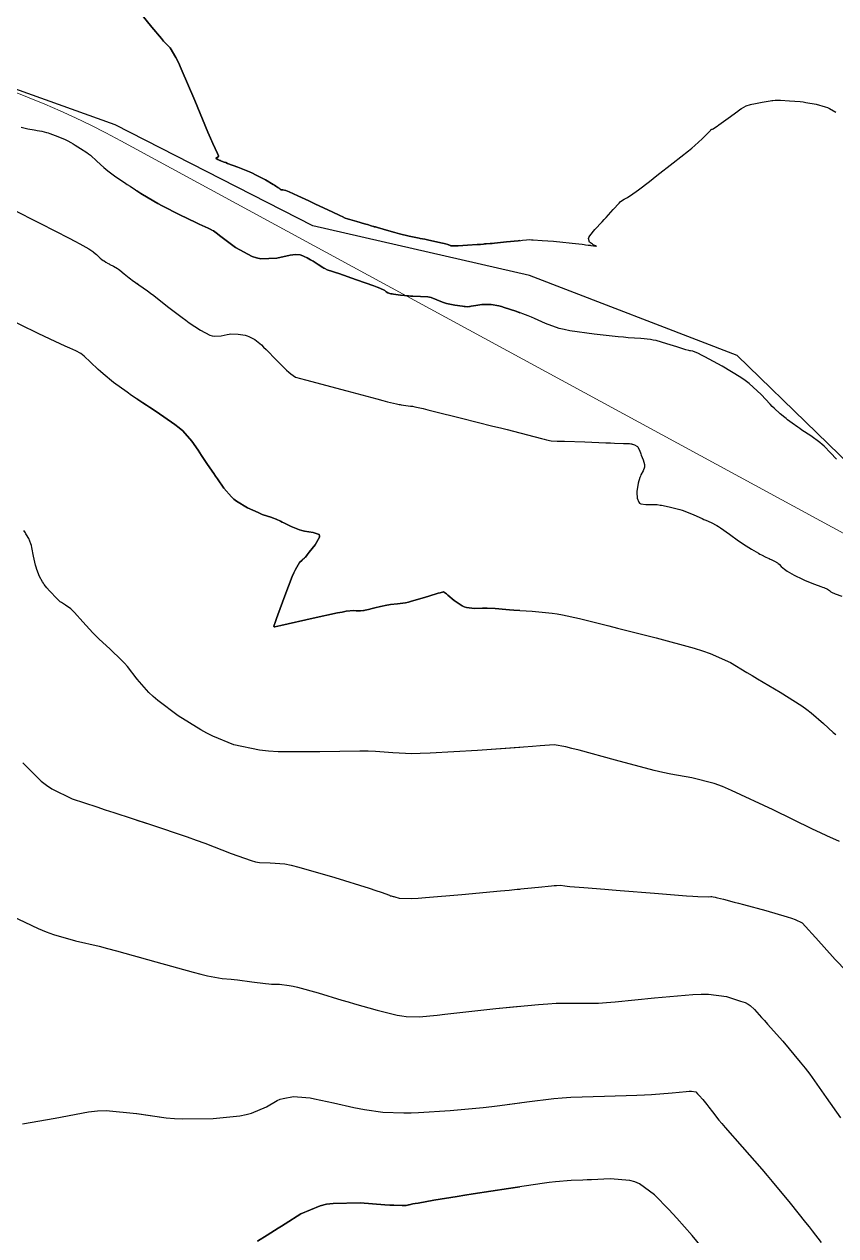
# Model space of a CAD drawing. Header units: metres. Extents: x 837477 to 838477, y 1189014 to 1191014.
# Drawn here: x 837810.2 to 837916.1, y 1190054.8 to 1190212.8 of the extents above; entities that cross this region are included whole.
import ezdxf

# ---------------------------------------------------------------- set-up
doc = ezdxf.new("R2010")
doc.units = ezdxf.units.M
doc.header["$LTSCALE"] = 0.3
doc.layers.add('COTAS 10', color=1, linetype='Continuous')
doc.layers.add('LINEA_DE_CEROS', color=61, linetype='Continuous')
doc.layers.add('Linea_Tendencia', color=51, linetype='Continuous', lineweight=20)

msp = doc.modelspace()

# ---------------------------------------------------------------- linework, layer by layer
at = {"layer": 'COTAS 10'}
for points, elevation in [([(837874.923, 1190184.603), (837874.713, 1190184.58), (837873.162, 1190184.421), (837871.612, 1190184.27), (837871.301, 1190184.24), (837871.042, 1190184.216), (837870.536, 1190184.175), (837870.377, 1190184.166), (837870.336, 1190184.162), (837870.297, 1190184.158), (837870.169, 1190184.138), (837869.779, 1190184.101), (837869.575, 1190184.087), (837869.33, 1190184.07), (837868.096, 1190183.995), (837866.86, 1190183.928), (837866.613, 1190183.916), (837866.408, 1190183.908), (837866.011, 1190183.906), (837865.893, 1190183.931), (837865.863, 1190183.939), (837865.835, 1190183.949), (837865.742, 1190183.99), (837865.656, 1190184.035), (837865.631, 1190184.047), (837865.605, 1190184.059), (837865.51, 1190184.1), (837865.195, 1190184.184), (837865.031, 1190184.223), (837864.834, 1190184.268), (837863.844, 1190184.49), (837862.863, 1190184.702), (837862.67, 1190184.742), (837862.513, 1190184.774), (837862.232, 1190184.821), (837861.93, 1190184.872), (837861.76, 1190184.907), (837861.552, 1190184.95), (837860.486, 1190185.18), (837859.231, 1190185.475), (837858.904, 1190185.56), (837858.585, 1190185.645), (837857.505, 1190185.965), (837856.661, 1190186.229), (837856.492, 1190186.279), (837856.349, 1190186.32), (837856.066, 1190186.385), (837855.918, 1190186.408), (837855.861, 1190186.422), (837855.798, 1190186.44), (837855.512, 1190186.532), (837855.027, 1190186.686), (837854.837, 1190186.742), (837854.624, 1190186.805), (837853.655, 1190187.079), (837852.736, 1190187.341), (837852.554, 1190187.395), (837852.404, 1190187.442), (837852.124, 1190187.542), (837851.734, 1190187.735), (837851.513, 1190187.84), (837851.244, 1190187.967), (837849.868, 1190188.611), (837848.236, 1190189.372), (837847.806, 1190189.572), (837847.386, 1190189.769), (837845.946, 1190190.442), (837844.809, 1190190.954), (837844.58, 1190191.049), (837844.387, 1190191.123), (837844.001, 1190191.222), (837843.856, 1190191.216), (837843.815, 1190191.224), (837843.774, 1190191.237), (837843.625, 1190191.319), (837843.492, 1190191.418), (837843.461, 1190191.442), (837843.432, 1190191.464), (837843.351, 1190191.529), (837843.061, 1190191.711), (837842.901, 1190191.808), (837842.706, 1190191.924), (837841.715, 1190192.507), (837840.42, 1190193.197), (837840.034, 1190193.381), (837839.635, 1190193.561), (837838.094, 1190194.183), (837836.784, 1190194.669), (837836.532, 1190194.763), (837836.326, 1190194.84), (837835.981, 1190194.969), (837835.888, 1190195.012), (837835.841, 1190195.034), (837835.785, 1190195.06), (837835.508, 1190195.189), (837835.291, 1190195.324), (837835.274, 1190195.354), (837835.274, 1190195.381), (837835.428, 1190195.449), (837835.599, 1190195.558), (837835.611, 1190195.611), (837835.607, 1190195.673), (837835.464, 1190195.977), (837834.859, 1190197.259), (837834.564, 1190197.937), (837834.214, 1190198.755), (837832.487, 1190202.877), (837830.727, 1190206.992), (837830.355, 1190207.806), (837830.033, 1190208.479), (837829.288, 1190209.732), (837828.667, 1190210.35), (837828.423, 1190210.622), (837828.148, 1190210.938), (837826.893, 1190212.443), (837825.409, 1190214.275)], 1700), ([(837825.409, 1190214.275), (837826.893, 1190212.443), (837828.148, 1190210.938), (837828.423, 1190210.622), (837828.667, 1190210.35), (837829.288, 1190209.732), (837830.033, 1190208.479), (837830.355, 1190207.806), (837830.727, 1190206.992), (837832.487, 1190202.877), (837834.214, 1190198.755), (837834.564, 1190197.937), (837834.859, 1190197.259), (837835.464, 1190195.977), (837835.607, 1190195.673), (837835.611, 1190195.611), (837835.599, 1190195.558), (837835.428, 1190195.449), (837835.274, 1190195.381), (837835.274, 1190195.354), (837835.291, 1190195.324), (837835.508, 1190195.189), (837835.785, 1190195.06), (837835.841, 1190195.034), (837835.888, 1190195.012), (837835.981, 1190194.969), (837836.326, 1190194.84), (837836.532, 1190194.763), (837836.784, 1190194.669), (837838.094, 1190194.183), (837839.635, 1190193.561), (837840.034, 1190193.381), (837840.42, 1190193.197), (837841.715, 1190192.507), (837842.706, 1190191.924), (837842.901, 1190191.808), (837843.061, 1190191.711), (837843.351, 1190191.529), (837843.432, 1190191.464), (837843.461, 1190191.442), (837843.492, 1190191.418), (837843.625, 1190191.319), (837843.774, 1190191.237), (837843.815, 1190191.224), (837843.856, 1190191.216), (837844.001, 1190191.222), (837844.387, 1190191.123), (837844.58, 1190191.049), (837844.809, 1190190.954), (837845.946, 1190190.442), (837847.386, 1190189.769), (837847.806, 1190189.572), (837848.236, 1190189.372), (837849.868, 1190188.611), (837851.244, 1190187.967), (837851.513, 1190187.84), (837851.734, 1190187.735), (837852.124, 1190187.542), (837852.404, 1190187.442), (837852.554, 1190187.395), (837852.736, 1190187.341), (837853.655, 1190187.079), (837854.624, 1190186.805), (837854.837, 1190186.742), (837855.027, 1190186.686), (837855.512, 1190186.532), (837855.798, 1190186.44), (837855.861, 1190186.422), (837855.918, 1190186.408), (837856.066, 1190186.385), (837856.349, 1190186.32), (837856.492, 1190186.279), (837856.661, 1190186.229), (837857.505, 1190185.965), (837858.585, 1190185.645), (837858.904, 1190185.56), (837859.231, 1190185.475), (837860.486, 1190185.18), (837861.552, 1190184.95), (837861.76, 1190184.907), (837861.93, 1190184.872), (837862.232, 1190184.821), (837862.513, 1190184.774), (837862.67, 1190184.742), (837862.863, 1190184.702), (837863.844, 1190184.49), (837864.834, 1190184.268), (837865.031, 1190184.223), (837865.195, 1190184.184), (837865.51, 1190184.1), (837865.605, 1190184.059), (837865.631, 1190184.047), (837865.656, 1190184.035), (837865.742, 1190183.99), (837865.835, 1190183.949), (837865.863, 1190183.939), (837865.893, 1190183.931), (837866.011, 1190183.906), (837866.408, 1190183.908), (837866.613, 1190183.916), (837866.86, 1190183.928), (837868.096, 1190183.995), (837869.33, 1190184.07), (837869.575, 1190184.087), (837869.779, 1190184.101), (837870.169, 1190184.138), (837870.297, 1190184.158), (837870.336, 1190184.162), (837870.377, 1190184.166), (837870.536, 1190184.175), (837871.042, 1190184.216), (837871.301, 1190184.24), (837871.612, 1190184.27), (837873.162, 1190184.421), (837874.713, 1190184.58), (837875.024, 1190184.614), (837875.284, 1190184.643), (837875.794, 1190184.713), (837876.214, 1190184.725), (837876.416, 1190184.719), (837876.656, 1190184.707), (837877.835, 1190184.63), (837879.298, 1190184.509), (837879.717, 1190184.47), (837880.142, 1190184.429), (837881.726, 1190184.261), (837883.037, 1190184.113), (837883.29, 1190184.084), (837883.494, 1190184.061), (837883.834, 1190184.022), (837883.863, 1190184.018), (837883.881, 1190184.016), (837883.918, 1190184.014), (837884.035, 1190183.998), (837884.096, 1190183.989), (837884.168, 1190183.978), (837884.528, 1190183.921), (837884.839, 1190183.874), (837884.88, 1190183.87), (837884.901, 1190183.87), (837884.815, 1190183.899), (837884.563, 1190184.007), (837884.48, 1190184.056), (837884.39, 1190184.114), (837884.02, 1190184.392), (837883.878, 1190184.852), (837883.934, 1190185.024), (837884.03, 1190185.215), (837884.721, 1190186.066), (837885.666, 1190187.058), (837885.924, 1190187.337), (837886.18, 1190187.618), (837887.09, 1190188.651), (837887.858, 1190189.498), (837888.025, 1190189.661), (837888.172, 1190189.793), (837888.539, 1190190.016), (837888.968, 1190190.213), (837889.155, 1190190.33), (837889.372, 1190190.473), (837890.399, 1190191.216), (837891.835, 1190192.312), (837892.308, 1190192.679), (837892.815, 1190193.073), (837894.92, 1190194.722), (837896.911, 1190196.315), (837897.347, 1190196.673), (837897.731, 1190196.995), (837898.701, 1190197.858), (837899.244, 1190198.396), (837899.359, 1190198.514), (837899.46, 1190198.617), (837899.698, 1190198.877), (837899.825, 1190199.019), (837899.855, 1190199.048), (837899.883, 1190199.073), (837899.968, 1190199.124), (837900.035, 1190199.143), (837900.053, 1190199.147), (837900.07, 1190199.151), (837900.126, 1190199.159), (837900.458, 1190199.38), (837900.649, 1190199.517), (837900.882, 1190199.687), (837902.084, 1190200.578), (837903.347, 1190201.497), (837903.62, 1190201.685), (837903.86, 1190201.845), (837904.448, 1190202.181), (837904.996, 1190202.343), (837905.21, 1190202.393), (837905.451, 1190202.445), (837906.548, 1190202.649), (837907.58, 1190202.824), (837907.781, 1190202.857), (837907.945, 1190202.884), (837908.229, 1190202.926), (837908.542, 1190202.912), (837908.724, 1190202.903), (837908.947, 1190202.893), (837910.095, 1190202.837), (837911.493, 1190202.727), (837911.873, 1190202.681), (837912.25, 1190202.63), (837913.587, 1190202.39), (837914.782, 1190202.062), (837915.069, 1190201.954), (837915.337, 1190201.839), (837916.15, 1190201.363)], 1700), ([(837809.858, 1190199.411), (837810.716, 1190199.172), (837811.545, 1190199.035), (837811.746, 1190199.001), (837811.935, 1190198.969), (837812.515, 1190198.867), (837813.14, 1190198.706), (837813.357, 1190198.637), (837813.594, 1190198.557), (837814.612, 1190198.18), (837815.569, 1190197.79), (837815.768, 1190197.703), (837815.939, 1190197.624), (837816.317, 1190197.412), (837816.629, 1190197.198), (837816.758, 1190197.117), (837816.905, 1190197.027), (837817.589, 1190196.626), (837818.405, 1190196.087), (837818.635, 1190195.91), (837818.867, 1190195.722), (837819.722, 1190194.944), (837820.628, 1190194.116), (837820.892, 1190193.895), (837821.162, 1190193.679), (837822.187, 1190192.93), (837823.335, 1190192.157), (837823.682, 1190191.925), (837824.042, 1190191.685), (837825.449, 1190190.754), (837827.139, 1190189.728), (837827.677, 1190189.428), (837828.246, 1190189.121), (837830.556, 1190187.957), (837832.649, 1190186.953), (837833.082, 1190186.748), (837833.452, 1190186.574), (837834.255, 1190186.207), (837834.593, 1190186.056), (837834.669, 1190186.018), (837834.737, 1190185.981), (837834.918, 1190185.862), (837835.444, 1190185.466), (837835.729, 1190185.254), (837836.075, 1190184.998), (837837.83, 1190183.706), (837839.965, 1190182.532), (837840.551, 1190182.35), (837841.134, 1190182.23), (837843.219, 1190182.316), (837844.946, 1190182.681), (837845.302, 1190182.738), (837845.606, 1190182.776), (837846.265, 1190182.753), (837846.595, 1190182.599), (837846.691, 1190182.554), (837846.79, 1190182.508), (837847.163, 1190182.334), (837847.618, 1190182.095), (837847.768, 1190182.008), (837847.928, 1190181.911), (837848.591, 1190181.489), (837849.216, 1190181.092), (837849.351, 1190181.011), (837849.471, 1190180.944), (837849.766, 1190180.807), (837850.468, 1190180.574), (837850.843, 1190180.445), (837851.298, 1190180.289), (837853.593, 1190179.494), (837855.867, 1190178.688), (837856.308, 1190178.525), (837856.666, 1190178.388), (837857.277, 1190178.111), (837857.387, 1190177.999), (837857.429, 1190177.966), (837857.476, 1190177.932), (837857.689, 1190177.806), (837858.091, 1190177.675), (837858.258, 1190177.64), (837858.449, 1190177.604), (837859.338, 1190177.477), (837860.376, 1190177.378), (837860.66, 1190177.36), (837860.943, 1190177.346), (837861.955, 1190177.329), (837862.889, 1190177.265), (837863.124, 1190177.222), (837863.348, 1190177.167), (837864.069, 1190176.877), (837864.832, 1190176.55), (837865.082, 1190176.472), (837865.348, 1190176.399), (837866.45, 1190176.183), (837867.442, 1190176.038), (837867.638, 1190176.011), (837867.801, 1190175.99), (837868.109, 1190175.958), (837868.326, 1190175.992), (837868.432, 1190176.011), (837868.557, 1190176.035), (837869.175, 1190176.157), (837869.938, 1190176.263), (837870.154, 1190176.276), (837870.373, 1190176.283), (837871.183, 1190176.25), (837872.175, 1190176.072), (837872.509, 1190175.986), (837872.869, 1190175.886), (837874.381, 1190175.393), (837874.923, 1190175.188)], 1710), ([(837916.242, 1190156.101), (837915.44, 1190156.934), (837914.618, 1190157.789), (837914.35, 1190158.026), (837914.063, 1190158.264), (837912.878, 1190159.121), (837911.716, 1190159.899), (837911.443, 1190160.086), (837911.192, 1190160.26), (837910.461, 1190160.786), (837909.859, 1190161.247), (837909.689, 1190161.38), (837909.518, 1190161.515), (837908.886, 1190162.025), (837908.117, 1190162.727), (837907.859, 1190162.983), (837907.582, 1190163.266), (837906.416, 1190164.511), (837904.844, 1190165.947), (837904.311, 1190166.349), (837903.735, 1190166.754), (837901.3, 1190168.236), (837899.065, 1190169.444), (837898.616, 1190169.676), (837898.239, 1190169.864), (837897.492, 1190170.175), (837897.189, 1190170.218), (837897.093, 1190170.238), (837896.991, 1190170.261), (837896.58, 1190170.37), (837895.932, 1190170.571), (837895.68, 1190170.651), (837895.398, 1190170.742), (837894.117, 1190171.157), (837892.694, 1190171.555), (837892.321, 1190171.635), (837891.958, 1190171.701), (837890.722, 1190171.828), (837889.07, 1190171.939), (837888.444, 1190171.994), (837887.745, 1190172.061), (837884.611, 1190172.391), (837881.441, 1190172.845), (837880.718, 1190172.991), (837880.064, 1190173.144), (837878.263, 1190173.768), (837876.84, 1190174.43), (837876.424, 1190174.607), (837875.998, 1190174.782), (837874.381, 1190175.393), (837872.869, 1190175.886), (837872.509, 1190175.986), (837872.175, 1190176.072), (837871.183, 1190176.25), (837870.373, 1190176.283), (837870.154, 1190176.276), (837869.938, 1190176.263), (837869.175, 1190176.157), (837868.557, 1190176.035), (837868.432, 1190176.011), (837868.326, 1190175.992), (837868.109, 1190175.958), (837867.801, 1190175.99), (837867.638, 1190176.011), (837867.442, 1190176.038), (837866.45, 1190176.183), (837865.348, 1190176.399), (837865.082, 1190176.472), (837864.832, 1190176.55), (837864.069, 1190176.877), (837863.348, 1190177.167), (837863.124, 1190177.222), (837862.889, 1190177.265), (837861.955, 1190177.329), (837860.943, 1190177.346), (837860.66, 1190177.36), (837860.376, 1190177.378), (837859.338, 1190177.477), (837858.449, 1190177.604), (837858.258, 1190177.64), (837858.091, 1190177.675), (837857.689, 1190177.806), (837857.476, 1190177.932), (837857.429, 1190177.966), (837857.387, 1190177.999), (837857.277, 1190178.111), (837856.666, 1190178.388), (837856.308, 1190178.525), (837855.867, 1190178.688), (837853.593, 1190179.494), (837851.298, 1190180.289), (837850.843, 1190180.445), (837850.468, 1190180.574), (837849.766, 1190180.807), (837849.471, 1190180.944), (837849.351, 1190181.011), (837849.216, 1190181.092), (837848.591, 1190181.489), (837847.928, 1190181.911), (837847.768, 1190182.008), (837847.618, 1190182.095), (837847.163, 1190182.334), (837846.79, 1190182.508), (837846.691, 1190182.554), (837846.595, 1190182.599), (837846.265, 1190182.753), (837845.606, 1190182.776), (837845.302, 1190182.738), (837844.946, 1190182.681), (837843.219, 1190182.316), (837841.134, 1190182.23), (837840.551, 1190182.35), (837839.965, 1190182.532), (837837.83, 1190183.706), (837836.075, 1190184.998), (837835.729, 1190185.254), (837835.444, 1190185.466), (837834.918, 1190185.862), (837834.737, 1190185.981), (837834.669, 1190186.018), (837834.593, 1190186.056), (837834.255, 1190186.207), (837833.452, 1190186.574), (837833.082, 1190186.748), (837832.649, 1190186.953), (837830.556, 1190187.957), (837828.246, 1190189.121), (837827.677, 1190189.428), (837827.139, 1190189.728), (837825.449, 1190190.754), (837824.923, 1190191.102)], 1710), ([(837808.585, 1190188.733), (837812.371, 1190186.816), (837816.108, 1190184.902), (837816.855, 1190184.516), (837817.478, 1190184.192), (837818.687, 1190183.542), (837819.077, 1190183.275), (837819.184, 1190183.193), (837819.289, 1190183.107), (837819.665, 1190182.766), (837819.997, 1190182.448), (837820.076, 1190182.378), (837820.149, 1190182.314), (837820.363, 1190182.146), (837820.553, 1190182.018), (837820.611, 1190181.979), (837820.671, 1190181.939), (837820.904, 1190181.785), (837821.204, 1190181.605), (837821.306, 1190181.55), (837821.416, 1190181.491), (837821.879, 1190181.26), (837822.407, 1190180.959), (837822.557, 1190180.857), (837822.71, 1190180.747), (837823.277, 1190180.284), (837823.922, 1190179.749), (837824.125, 1190179.595), (837824.338, 1190179.437), (837825.191, 1190178.842), (837826.327, 1190178.036), (837826.718, 1190177.745), (837827.142, 1190177.424), (837828.95, 1190176.021), (837830.839, 1190174.572), (837831.315, 1190174.223), (837831.77, 1190173.896), (837833.244, 1190172.904), (837834.469, 1190172.277), (837834.769, 1190172.181), (837835.05, 1190172.118), (837835.923, 1190172.171), (837836.728, 1190172.373), (837836.966, 1190172.405), (837837.212, 1190172.426), (837838.156, 1190172.414), (837839.09, 1190172.255), (837839.329, 1190172.183), (837839.559, 1190172.098), (837840.32, 1190171.694), (837841.187, 1190170.988), (837841.483, 1190170.714), (837841.805, 1190170.406), (837843.171, 1190169.009), (837844.48, 1190167.684), (837844.765, 1190167.422), (837845.017, 1190167.205), (837845.65, 1190166.799), (837846.926, 1190166.458), (837852.326, 1190165.014), (837856.25, 1190163.967), (837857.022, 1190163.762), (837857.658, 1190163.593), (837858.816, 1190163.292), (837859.166, 1190163.225), (837859.292, 1190163.205), (837859.43, 1190163.184), (837860.034, 1190163.102), (837860.632, 1190163.025), (837860.767, 1190163.007), (837860.888, 1190162.99), (837861.214, 1190162.942), (837862.296, 1190162.69), (837862.894, 1190162.544), (837863.621, 1190162.366), (837867.324, 1190161.447), (837871.41, 1190160.42), (837872.378, 1190160.174), (837873.275, 1190159.944), (837874.923, 1190159.512)], 1720), ([(837824.923, 1190179.029), (837825.191, 1190178.842), (837826.327, 1190178.036), (837826.718, 1190177.745), (837827.142, 1190177.424), (837828.95, 1190176.021), (837830.839, 1190174.572), (837831.315, 1190174.223), (837831.77, 1190173.896), (837833.244, 1190172.904), (837834.469, 1190172.277), (837834.769, 1190172.181), (837835.05, 1190172.118), (837835.923, 1190172.171), (837836.728, 1190172.373), (837836.966, 1190172.405), (837837.212, 1190172.426), (837838.156, 1190172.414), (837839.09, 1190172.255), (837839.329, 1190172.183), (837839.559, 1190172.098), (837840.32, 1190171.694), (837841.187, 1190170.988), (837841.483, 1190170.714), (837841.805, 1190170.406), (837843.171, 1190169.009), (837844.48, 1190167.684), (837844.765, 1190167.422), (837845.017, 1190167.205), (837845.65, 1190166.799), (837846.926, 1190166.458), (837852.326, 1190165.014), (837856.25, 1190163.967), (837857.022, 1190163.762), (837857.658, 1190163.593), (837858.816, 1190163.292), (837859.166, 1190163.225), (837859.292, 1190163.205), (837859.43, 1190163.184), (837860.034, 1190163.102), (837860.632, 1190163.025), (837860.767, 1190163.007), (837860.888, 1190162.99), (837861.214, 1190162.942), (837862.296, 1190162.69), (837862.894, 1190162.544), (837863.621, 1190162.366), (837867.324, 1190161.447), (837871.41, 1190160.42), (837872.378, 1190160.174), (837873.275, 1190159.944), (837875.927, 1190159.249), (837877.73, 1190158.775), (837878.093, 1190158.685), (837878.396, 1190158.611), (837878.999, 1190158.492), (837879.807, 1190158.465), (837880.24, 1190158.45), (837880.764, 1190158.432), (837883.413, 1190158.336), (837886.159, 1190158.238), (837886.744, 1190158.217), (837887.253, 1190158.199), (837888.458, 1190158.156), (837889.036, 1190158.134), (837889.15, 1190158.129), (837889.243, 1190158.124), (837889.412, 1190158.109), (837889.509, 1190158.08), (837889.557, 1190158.066), (837889.613, 1190158.049), (837889.893, 1190157.966), (837890.192, 1190157.812), (837890.26, 1190157.75), (837890.322, 1190157.68), (837890.496, 1190157.358), (837890.655, 1190156.922), (837890.709, 1190156.781), (837890.766, 1190156.631), (837891.008, 1190156.013), (837891.168, 1190155.383), (837891.175, 1190155.225), (837891.165, 1190155.074), (837890.99, 1190154.589), (837890.723, 1190154.072), (837890.654, 1190153.901), (837890.587, 1190153.719), (837890.364, 1190152.961), (837890.213, 1190152.155), (837890.192, 1190151.942), (837890.18, 1190151.734), (837890.211, 1190151.021), (837890.439, 1190150.476), (837890.551, 1190150.373), (837890.685, 1190150.292), (837891.347, 1190150.174), (837892.007, 1190150.188), (837892.14, 1190150.19), (837892.251, 1190150.191), (837892.473, 1190150.187), (837892.577, 1190150.178), (837892.614, 1190150.176), (837892.655, 1190150.174), (837892.831, 1190150.168), (837893.223, 1190150.116), (837893.4, 1190150.085), (837893.606, 1190150.048), (837894.595, 1190149.854), (837895.778, 1190149.551), (837896.106, 1190149.445), (837896.434, 1190149.329), (837897.622, 1190148.832), (837898.694, 1190148.339), (837898.948, 1190148.225), (837899.185, 1190148.122), (837899.889, 1190147.831), (837900.609, 1190147.464), (837900.855, 1190147.312), (837901.122, 1190147.137), (837902.255, 1190146.326), (837903.469, 1190145.443), (837903.787, 1190145.224), (837904.097, 1190145.016), (837905.15, 1190144.355), (837906.045, 1190143.84), (837906.256, 1190143.724), (837906.45, 1190143.619), (837907.018, 1190143.337), (837907.474, 1190143.128), (837907.597, 1190143.07), (837907.72, 1190143.011), (837908.154, 1190142.799), (837908.549, 1190142.563), (837908.647, 1190142.49), (837908.74, 1190142.414), (837909.034, 1190142.11), (837909.454, 1190141.734), (837909.627, 1190141.613), (837909.823, 1190141.484), (837910.733, 1190140.955), (837911.786, 1190140.426), (837912.071, 1190140.297), (837912.354, 1190140.176), (837913.357, 1190139.8), (837914.215, 1190139.497), (837914.408, 1190139.422), (837914.581, 1190139.35), (837915.044, 1190139.123), (837915.319, 1190138.948), (837915.374, 1190138.909), (837915.42, 1190138.874), (837915.507, 1190138.782), (837915.74, 1190138.657), (837915.877, 1190138.601), (837916.045, 1190138.536), (837916.915, 1190138.222)], 1720), ([(837874.923, 1190136.371), (837874.136, 1190136.425), (837873.587, 1190136.464), (837873.089, 1190136.5), (837871.703, 1190136.608), (837870.642, 1190136.667), (837870.349, 1190136.672), (837870.056, 1190136.672), (837869.001, 1190136.632), (837867.954, 1190136.747), (837867.666, 1190136.846), (837867.38, 1190136.972), (837866.355, 1190137.67), (837865.52, 1190138.382), (837865.353, 1190138.517), (837865.215, 1190138.626), (837864.948, 1190138.799), (837864.515, 1190138.683), (837864.271, 1190138.61), (837863.975, 1190138.519), (837862.457, 1190138.044), (837860.781, 1190137.557), (837860.384, 1190137.46), (837860.016, 1190137.378), (837858.93, 1190137.218), (837858.049, 1190137.133), (837857.809, 1190137.099), (837857.572, 1190137.06), (837856.731, 1190136.879), (837855.985, 1190136.689), (837855.641, 1190136.601), (837855.145, 1190136.474), (837854.734, 1190136.385), (837854.622, 1190136.366), (837854.511, 1190136.35), (837854.117, 1190136.313), (837853.75, 1190136.311), (837853.655, 1190136.316), (837853.564, 1190136.325), (837853.261, 1190136.376), (837852.273, 1190136.261), (837851.749, 1190136.164), (837851.117, 1190136.039), (837847.931, 1190135.352), (837843.719, 1190134.41), (837842.95, 1190134.238), (837842.942, 1190134.236), (837842.94, 1190134.235), (837842.938, 1190134.235), (837842.931, 1190134.232), (837842.923, 1190134.23), (837842.911, 1190134.23), (837842.896, 1190134.232), (837842.89, 1190134.234), (837842.883, 1190134.236), (837842.848, 1190134.244), (837842.818, 1190134.26), (837842.813, 1190134.267), (837842.809, 1190134.274), (837842.809, 1190134.308), (837843.034, 1190134.938), (837843.172, 1190135.321), (837843.344, 1190135.794), (837844.239, 1190138.255), (837845.209, 1190140.779), (837845.428, 1190141.292), (837845.625, 1190141.724), (837846.158, 1190142.614), (837846.488, 1190142.919), (837846.557, 1190142.982), (837846.616, 1190143.036), (837846.751, 1190143.155), (837846.821, 1190143.218), (837846.84, 1190143.236), (837846.858, 1190143.255), (837846.923, 1190143.325), (837847.162, 1190143.617), (837847.29, 1190143.775), (837847.444, 1190143.966), (837848.227, 1190144.935), (837848.767, 1190145.904), (837848.769, 1190146.095), (837848.707, 1190146.252), (837847.95, 1190146.54), (837846.795, 1190146.7), (837846.482, 1190146.777), (837846.171, 1190146.869), (837845.076, 1190147.316), (837844.12, 1190147.791), (837843.898, 1190147.899), (837843.694, 1190147.997), (837843.112, 1190148.268), (837842.655, 1190148.453), (837842.531, 1190148.497), (837842.407, 1190148.538), (837841.966, 1190148.658), (837841.307, 1190148.888), (837841.045, 1190148.998), (837840.749, 1190149.128), (837839.392, 1190149.762), (837837.955, 1190150.62), (837837.607, 1190150.89), (837837.282, 1190151.175), (837836.291, 1190152.321), (837835.451, 1190153.548), (837835.221, 1190153.883), (837834.993, 1190154.217), (837834.177, 1190155.406), (837833.372, 1190156.589), (837833.149, 1190156.919), (837832.927, 1190157.25), (837832.126, 1190158.454), (837830.924, 1190159.781), (837830.448, 1190160.19), (837829.911, 1190160.616), (837827.455, 1190162.306), (837824.863, 1190163.988), (837824.241, 1190164.41), (837823.659, 1190164.813), (837821.902, 1190166.111), (837820.533, 1190167.231), (837820.196, 1190167.523), (837819.878, 1190167.806), (837818.884, 1190168.76), (837818.059, 1190169.535), (837817.847, 1190169.705), (837817.643, 1190169.855), (837816.97, 1190170.239), (837816.175, 1190170.579), (837815.895, 1190170.702), (837815.59, 1190170.839), (837814.269, 1190171.436), (837812.154, 1190172.441), (837811.347, 1190172.833), (837810.444, 1190173.275), (837806.385, 1190175.285)], 1730), ([(837824.923, 1190163.949), (837827.455, 1190162.306), (837829.911, 1190160.616), (837830.448, 1190160.19), (837830.924, 1190159.781), (837832.126, 1190158.454), (837832.927, 1190157.25), (837833.149, 1190156.919), (837833.372, 1190156.589), (837834.177, 1190155.406), (837834.993, 1190154.217), (837835.221, 1190153.883), (837835.451, 1190153.548), (837836.291, 1190152.321), (837837.282, 1190151.175), (837837.607, 1190150.89), (837837.955, 1190150.62), (837839.392, 1190149.762), (837840.749, 1190149.128), (837841.045, 1190148.998), (837841.307, 1190148.888), (837841.966, 1190148.658), (837842.407, 1190148.538), (837842.531, 1190148.497), (837842.655, 1190148.453), (837843.112, 1190148.268), (837843.694, 1190147.997), (837843.898, 1190147.899), (837844.12, 1190147.791), (837845.076, 1190147.316), (837846.171, 1190146.869), (837846.482, 1190146.777), (837846.795, 1190146.7), (837847.95, 1190146.54), (837848.707, 1190146.252), (837848.769, 1190146.095), (837848.767, 1190145.904), (837848.227, 1190144.935), (837847.444, 1190143.966), (837847.29, 1190143.775), (837847.162, 1190143.617), (837846.923, 1190143.325), (837846.858, 1190143.255), (837846.84, 1190143.236), (837846.821, 1190143.218), (837846.751, 1190143.155), (837846.616, 1190143.036), (837846.557, 1190142.982), (837846.488, 1190142.919), (837846.158, 1190142.614), (837845.625, 1190141.724), (837845.428, 1190141.292), (837845.209, 1190140.779), (837844.239, 1190138.255), (837843.344, 1190135.794), (837843.172, 1190135.321), (837843.034, 1190134.938), (837842.809, 1190134.308), (837842.809, 1190134.274), (837842.813, 1190134.267), (837842.818, 1190134.26), (837842.848, 1190134.244), (837842.883, 1190134.236), (837842.89, 1190134.234), (837842.896, 1190134.232), (837842.911, 1190134.23), (837842.923, 1190134.23), (837842.931, 1190134.232), (837842.938, 1190134.235), (837842.94, 1190134.235), (837842.942, 1190134.236), (837842.95, 1190134.238), (837843.719, 1190134.41), (837847.931, 1190135.352), (837851.117, 1190136.039), (837851.749, 1190136.164), (837852.273, 1190136.261), (837853.261, 1190136.376), (837853.564, 1190136.325), (837853.655, 1190136.316), (837853.75, 1190136.311), (837854.117, 1190136.313), (837854.511, 1190136.35), (837854.622, 1190136.366), (837854.734, 1190136.385), (837855.145, 1190136.474), (837855.641, 1190136.601), (837855.985, 1190136.689), (837856.731, 1190136.879), (837857.572, 1190137.06), (837857.809, 1190137.099), (837858.049, 1190137.133), (837858.93, 1190137.218), (837860.016, 1190137.378), (837860.384, 1190137.46), (837860.781, 1190137.557), (837862.457, 1190138.044), (837863.975, 1190138.519), (837864.271, 1190138.61), (837864.515, 1190138.683), (837864.948, 1190138.799), (837865.215, 1190138.626), (837865.353, 1190138.517), (837865.52, 1190138.382), (837866.355, 1190137.67), (837867.38, 1190136.972), (837867.666, 1190136.846), (837867.954, 1190136.747), (837869.001, 1190136.632), (837870.056, 1190136.672), (837870.349, 1190136.672), (837870.642, 1190136.667), (837871.703, 1190136.608), (837873.089, 1190136.5), (837873.587, 1190136.464), (837874.136, 1190136.425), (837876.529, 1190136.262), (837879.127, 1190136.008), (837879.804, 1190135.913), (837880.463, 1190135.806), (837882.687, 1190135.328), (837885.501, 1190134.608), (837886.531, 1190134.349), (837887.67, 1190134.063), (837892.687, 1190132.816), (837897.66, 1190131.456), (837898.771, 1190131.1), (837899.766, 1190130.752), (837902.395, 1190129.57), (837904.534, 1190128.292), (837905.22, 1190127.884), (837905.945, 1190127.453), (837908.901, 1190125.7), (837911.727, 1190123.917), (837912.371, 1190123.466), (837912.954, 1190123.035), (837914.561, 1190121.633), (837915.813, 1190120.46), (837916.173, 1190120.173)], 1730), ([(837874.923, 1190118.513), (837869.392, 1190118.118), (837863.22, 1190117.753), (837861.929, 1190117.707), (837860.82, 1190117.686), (837858.326, 1190117.808), (837856.072, 1190117.994), (837855.116, 1190118.013), (837854.014, 1190118.017), (837848.835, 1190117.915), (837843.388, 1190117.937), (837842.118, 1190118.02), (837840.952, 1190118.136), (837837.602, 1190118.833), (837834.858, 1190119.97), (837834.074, 1190120.364), (837833.28, 1190120.793), (837830.324, 1190122.625), (837827.662, 1190124.612), (837827.053, 1190125.138), (837826.5, 1190125.653), (837824.963, 1190127.428), (837823.711, 1190129.062), (837823.338, 1190129.489), (837822.953, 1190129.905), (837821.464, 1190131.316), (837819.967, 1190132.679), (837819.576, 1190133.064), (837819.196, 1190133.454), (837817.907, 1190134.889), (837816.816, 1190136.112), (837816.559, 1190136.367), (837816.322, 1190136.585), (837815.633, 1190137.071), (837815.081, 1190137.386), (837814.932, 1190137.496), (837814.784, 1190137.616), (837814.261, 1190138.132), (837813.784, 1190138.668), (837813.664, 1190138.8), (837813.55, 1190138.926), (837813.183, 1190139.321), (837812.838, 1190139.762), (837812.737, 1190139.917), (837812.634, 1190140.086), (837812.243, 1190140.813), (837811.877, 1190141.716), (837811.79, 1190141.996), (837811.71, 1190142.289), (837811.47, 1190143.454), (837811.25, 1190144.566), (837811.181, 1190144.826), (837811.109, 1190145.065), (837810.823, 1190145.753), (837810.535, 1190146.246), (837810.463, 1190146.362), (837810.394, 1190146.47), (837810.169, 1190146.785)], 1740), ([(837916.636, 1190106.237), (837914.997, 1190106.957), (837914.145, 1190107.361), (837913.122, 1190107.854), (837907.989, 1190110.375), (837902.556, 1190112.902), (837901.343, 1190113.398), (837900.256, 1190113.807), (837897.382, 1190114.549), (837894.601, 1190115.003), (837893.573, 1190115.23), (837892.433, 1190115.5), (837887.382, 1190116.841), (837882.639, 1190118.139), (837881.693, 1190118.382), (837880.907, 1190118.575), (837879.392, 1190118.851), (837877.569, 1190118.706), (837876.588, 1190118.634), (837875.4, 1190118.547), (837869.392, 1190118.118), (837863.22, 1190117.753), (837861.929, 1190117.707), (837860.82, 1190117.686), (837858.326, 1190117.808), (837856.072, 1190117.994), (837855.116, 1190118.013), (837854.014, 1190118.017), (837848.835, 1190117.915), (837843.388, 1190117.937), (837842.118, 1190118.02), (837840.952, 1190118.136), (837837.602, 1190118.833), (837834.858, 1190119.97), (837834.074, 1190120.364), (837833.28, 1190120.793), (837830.324, 1190122.625), (837827.662, 1190124.612), (837827.053, 1190125.138), (837826.5, 1190125.653), (837824.963, 1190127.428), (837824.923, 1190127.48)], 1740), ([(837810.068, 1190116.503), (837812.455, 1190114.119), (837813.146, 1190113.584), (837813.85, 1190113.103), (837816.503, 1190111.819), (837819.733, 1190110.737), (837820.802, 1190110.383), (837821.945, 1190110.006), (837826.703, 1190108.448), (837831.513, 1190106.832), (837832.69, 1190106.418), (837833.799, 1190106.017), (837837.243, 1190104.692), (837839.854, 1190103.752), (837840.438, 1190103.595), (837840.962, 1190103.482), (837842.352, 1190103.451), (837844.246, 1190103.318), (837845.088, 1190103.142), (837846.068, 1190102.906), (837850.754, 1190101.55), (837855.249, 1190100.132), (837856.109, 1190099.857), (837856.802, 1190099.632), (837857.916, 1190099.242), (837857.963, 1190099.19), (837857.984, 1190099.178), (837858.009, 1190099.167), (837858.125, 1190099.137), (837858.367, 1190099.08), (837858.47, 1190099.054), (837858.589, 1190099.022), (837859.151, 1190098.866), (837860.814, 1190098.821), (837861.627, 1190098.858), (837862.593, 1190098.917), (837867.355, 1190099.313), (837872.393, 1190099.791), (837873.533, 1190099.902), (837874.562, 1190100.003), (837874.923, 1190100.041)], 1750), ([(837824.923, 1190109.031), (837826.703, 1190108.448), (837831.513, 1190106.832), (837832.69, 1190106.418), (837833.799, 1190106.017), (837837.243, 1190104.692), (837839.854, 1190103.752), (837840.438, 1190103.595), (837840.962, 1190103.482), (837842.352, 1190103.451), (837844.246, 1190103.318), (837845.088, 1190103.142), (837846.068, 1190102.906), (837850.754, 1190101.55), (837855.249, 1190100.132), (837856.109, 1190099.857), (837856.802, 1190099.632), (837857.916, 1190099.242), (837857.963, 1190099.19), (837857.984, 1190099.178), (837858.009, 1190099.167), (837858.125, 1190099.137), (837858.367, 1190099.08), (837858.47, 1190099.054), (837858.589, 1190099.022), (837859.151, 1190098.866), (837860.814, 1190098.821), (837861.627, 1190098.858), (837862.593, 1190098.917), (837867.355, 1190099.313), (837872.393, 1190099.791), (837873.533, 1190099.902), (837874.562, 1190100.003), (837877.355, 1190100.293), (837879.056, 1190100.468), (837879.396, 1190100.497), (837879.679, 1190100.518), (837880.229, 1190100.522), (837880.801, 1190100.447), (837881.098, 1190100.417), (837881.455, 1190100.383), (837883.248, 1190100.229), (837885.996, 1190100.005), (837886.956, 1190099.928), (837888.002, 1190099.843), (837892.501, 1190099.482), (837896.651, 1190099.165), (837897.477, 1190099.108), (837898.164, 1190099.065), (837899.482, 1190099.024), (837899.828, 1190099.054), (837899.903, 1190099.057), (837899.969, 1190099.057), (837900.131, 1190099.037), (837900.4, 1190098.963), (837900.532, 1190098.929), (837900.69, 1190098.89), (837901.473, 1190098.7), (837902.901, 1190098.335), (837903.466, 1190098.186), (837904.105, 1190098.016), (837907.026, 1190097.226), (837909.823, 1190096.417), (837910.383, 1190096.234), (837910.85, 1190096.07), (837911.765, 1190095.625), (837912.614, 1190094.693), (837913.041, 1190094.221), (837913.55, 1190093.656), (837916.08, 1190090.842), (837918.991, 1190087.837)], 1750), ([(837807.769, 1190096.925), (837812.07, 1190094.9), (837813.098, 1190094.474), (837814.056, 1190094.107), (837816.925, 1190093.272), (837820, 1190092.578), (837821.087, 1190092.301), (837822.277, 1190091.987), (837827.425, 1190090.547), (837832.289, 1190089.191), (837833.299, 1190088.93), (837834.164, 1190088.719), (837836.073, 1190088.369), (837837.246, 1190088.29), (837837.647, 1190088.248), (837838.081, 1190088.199), (837839.923, 1190087.951), (837841.733, 1190087.717), (837842.146, 1190087.676), (837842.522, 1190087.646), (837843.562, 1190087.623), (837844.814, 1190087.476), (837845.324, 1190087.367), (837845.904, 1190087.228), (837848.587, 1190086.482), (837851.683, 1190085.567), (837852.523, 1190085.322), (837853.355, 1190085.08), (837856.301, 1190084.239), (837858.901, 1190083.606), (837859.516, 1190083.497), (837860.085, 1190083.415), (837861.762, 1190083.359), (837864.134, 1190083.603), (837865.143, 1190083.711), (837866.303, 1190083.837), (837871.762, 1190084.439), (837874.923, 1190084.75)], 1760), ([(837824.923, 1190091.247), (837827.425, 1190090.547), (837832.289, 1190089.191), (837833.299, 1190088.93), (837834.164, 1190088.719), (837836.073, 1190088.369), (837837.246, 1190088.29), (837837.647, 1190088.248), (837838.081, 1190088.199), (837839.923, 1190087.951), (837841.733, 1190087.717), (837842.146, 1190087.676), (837842.522, 1190087.646), (837843.562, 1190087.623), (837844.814, 1190087.476), (837845.324, 1190087.367), (837845.904, 1190087.228), (837848.587, 1190086.482), (837851.683, 1190085.567), (837852.523, 1190085.322), (837853.355, 1190085.08), (837856.301, 1190084.239), (837858.901, 1190083.606), (837859.516, 1190083.497), (837860.085, 1190083.415), (837861.762, 1190083.359), (837864.134, 1190083.603), (837865.143, 1190083.711), (837866.303, 1190083.837), (837871.762, 1190084.439), (837877.33, 1190084.986), (837878.56, 1190085.077), (837879.654, 1190085.141), (837882.479, 1190085.157), (837885.194, 1190085.165), (837886.218, 1190085.225), (837887.362, 1190085.311), (837892.479, 1190085.829), (837897.508, 1190086.274), (837898.596, 1190086.313), (837899.552, 1190086.316), (837901.906, 1190086.023), (837903.182, 1190085.579), (837903.458, 1190085.486), (837903.702, 1190085.406), (837904.302, 1190085.229), (837904.724, 1190085.032), (837904.854, 1190084.94), (837904.99, 1190084.832), (837905.531, 1190084.31), (837906.451, 1190083.296), (837906.827, 1190082.878), (837907.254, 1190082.402), (837909.234, 1190080.188), (837911.516, 1190077.481), (837912.134, 1190076.693), (837912.746, 1190075.89), (837914.908, 1190072.851), (837916.742, 1190070.18)], 1760), ([(837809.999, 1190069.411), (837814.265, 1190070.139), (837818.628, 1190071.002), (837819.791, 1190071.101), (837820.934, 1190071.14), (837824.899, 1190070.773), (837828.767, 1190070.205), (837829.849, 1190070.117), (837830.936, 1190070.059), (837834.899, 1190070.098), (837838.394, 1190070.479), (837839.185, 1190070.637), (837839.899, 1190070.817), (837841.841, 1190071.656), (837843.263, 1190072.457), (837843.65, 1190072.614), (837844.034, 1190072.742), (837845.394, 1190072.97), (837847.007, 1190072.868), (837847.549, 1190072.79), (837848.133, 1190072.689), (837850.59, 1190072.141), (837853.239, 1190071.539), (837853.944, 1190071.403), (837854.637, 1190071.281), (837857.037, 1190070.954), (837859.797, 1190070.839), (837860.717, 1190070.851), (837861.704, 1190070.882), (837865.83, 1190071.154), (837870.141, 1190071.57), (837871.244, 1190071.693), (837872.309, 1190071.819), (837874.923, 1190072.176)], 1770), ([(837824.923, 1190070.769), (837828.767, 1190070.205), (837829.849, 1190070.117), (837830.936, 1190070.059), (837834.899, 1190070.098), (837838.394, 1190070.479), (837839.185, 1190070.637), (837839.899, 1190070.817), (837841.841, 1190071.656), (837843.263, 1190072.457), (837843.65, 1190072.614), (837844.034, 1190072.742), (837845.394, 1190072.97), (837847.007, 1190072.868), (837847.549, 1190072.79), (837848.133, 1190072.689), (837850.59, 1190072.141), (837853.239, 1190071.539), (837853.944, 1190071.403), (837854.637, 1190071.281), (837857.037, 1190070.954), (837859.797, 1190070.839), (837860.717, 1190070.851), (837861.704, 1190070.882), (837865.83, 1190071.154), (837870.141, 1190071.57), (837871.244, 1190071.693), (837872.309, 1190071.819), (837875.83, 1190072.3), (837879.373, 1190072.716), (837880.452, 1190072.802), (837881.574, 1190072.875), (837885.98, 1190073.029), (837890.184, 1190073.138), (837891.178, 1190073.182), (837892.1, 1190073.232), (837894.814, 1190073.462), (837896.643, 1190073.647), (837897.005, 1190073.668), (837897.305, 1190073.676), (837897.868, 1190073.598), (837898.104, 1190073.343), (837898.197, 1190073.24), (837898.303, 1190073.123), (837898.788, 1190072.582), (837899.324, 1190071.952), (837899.462, 1190071.779), (837899.595, 1190071.607), (837900.038, 1190070.99), (837900.887, 1190069.918), (837901.276, 1190069.458), (837901.732, 1190068.928), (837903.934, 1190066.426), (837906.498, 1190063.494), (837907.183, 1190062.693), (837907.856, 1190061.896), (837910.194, 1190059.055), (837912.195, 1190056.557), (837912.656, 1190055.977), (837913.076, 1190055.444), (837914.254, 1190053.923)], 1770), ([(837899.464, 1190052.391), (837897.396, 1190054.853), (837895.406, 1190057.102), (837894.872, 1190057.687), (837894.345, 1190058.254), (837892.505, 1190060.166), (837890.527, 1190061.584), (837889.913, 1190061.841), (837889.271, 1190062.039), (837886.714, 1190062.263), (837884.262, 1190062.131), (837883.686, 1190062.104), (837883.154, 1190062.081), (837881.606, 1190062.035), (837879.59, 1190061.866), (837878.764, 1190061.766), (837877.822, 1190061.642), (837873.452, 1190061.005), (837868.835, 1190060.287), (837867.737, 1190060.113), (837866.717, 1190059.949), (837863.687, 1190059.446), (837861.658, 1190059.094), (837861.27, 1190059.025), (837860.957, 1190058.969), (837860.452, 1190058.872), (837860.415, 1190058.854), (837860.396, 1190058.848), (837860.374, 1190058.841), (837860.266, 1190058.814), (837860.08, 1190058.787), (837860.009, 1190058.781), (837859.93, 1190058.775), (837859.574, 1190058.758), (837858.485, 1190058.801), (837857.944, 1190058.834), (837857.298, 1190058.875), (837854.1, 1190059.098), (837850.55, 1190059.051), (837849.682, 1190058.922), (837848.863, 1190058.742), (837846.324, 1190057.674), (837844.309, 1190056.398), (837843.821, 1190056.086), (837843.363, 1190055.793), (837841.963, 1190054.887), (837840.693, 1190054.12)], 1780), ([(837840.693, 1190054.12), (837841.963, 1190054.887), (837843.363, 1190055.793), (837843.821, 1190056.086), (837844.309, 1190056.398), (837846.324, 1190057.674), (837848.863, 1190058.742), (837849.682, 1190058.922), (837850.55, 1190059.051), (837854.1, 1190059.098), (837857.298, 1190058.875), (837857.944, 1190058.834), (837858.485, 1190058.801), (837859.574, 1190058.758), (837859.93, 1190058.775), (837860.009, 1190058.781), (837860.08, 1190058.787), (837860.266, 1190058.814), (837860.374, 1190058.841), (837860.396, 1190058.848), (837860.415, 1190058.854), (837860.452, 1190058.872), (837860.957, 1190058.969), (837861.27, 1190059.025), (837861.658, 1190059.094), (837863.687, 1190059.446), (837866.717, 1190059.949), (837867.737, 1190060.113), (837868.835, 1190060.287), (837873.452, 1190061.005), (837874.923, 1190061.219)], 1780)]:
    msp.add_lwpolyline(points, dxfattribs=dict(at, elevation=elevation))
at = {"layer": 'LINEA_DE_CEROS'}
msp.add_lwpolyline([(838081.438, 1190220.868), (838088.84, 1190193.225), (838085.101, 1190164.467), (838086.023, 1190135.482), (838079.276, 1190107.277), (838079.07, 1190078.492), (838095.957, 1190054.916), (838068.362, 1190063.832), (838047.476, 1190083.952), (838032.784, 1190109.009), (838005.825, 1190119.695), (837978.875, 1190130.405), (837951.796, 1190140.947), (837924.067, 1190149.437), (837903.256, 1190169.634), (837876.194, 1190180.057), (837847.92, 1190186.504), (837822.087, 1190199.683), (837794.787, 1190209.464)], dxfattribs=at)
at = {"layer": 'Linea_Tendencia', "elevation": 1705.277}
msp.add_lwpolyline([(838041.852, 1190952.651), (838161.325, 1190600.98, -0.1489294), (838162.085, 1190577.097), (838092.197, 1190318.419), (838090.052, 1190310.478, 0.0884495), (838087.814, 1190284.95), (838097.391, 1190177.634, -0.5984124), (837989.861, 1190106.984), (837822.862, 1190197.61, 0.7000047), (837663.814, 1190056.912), (837745.081, 1189850.404, -0.1097979), (837752.709, 1189801.964), (837723.495, 1189335.311)], format="xyb", dxfattribs=at)

doc.saveas('drawing.dxf')
